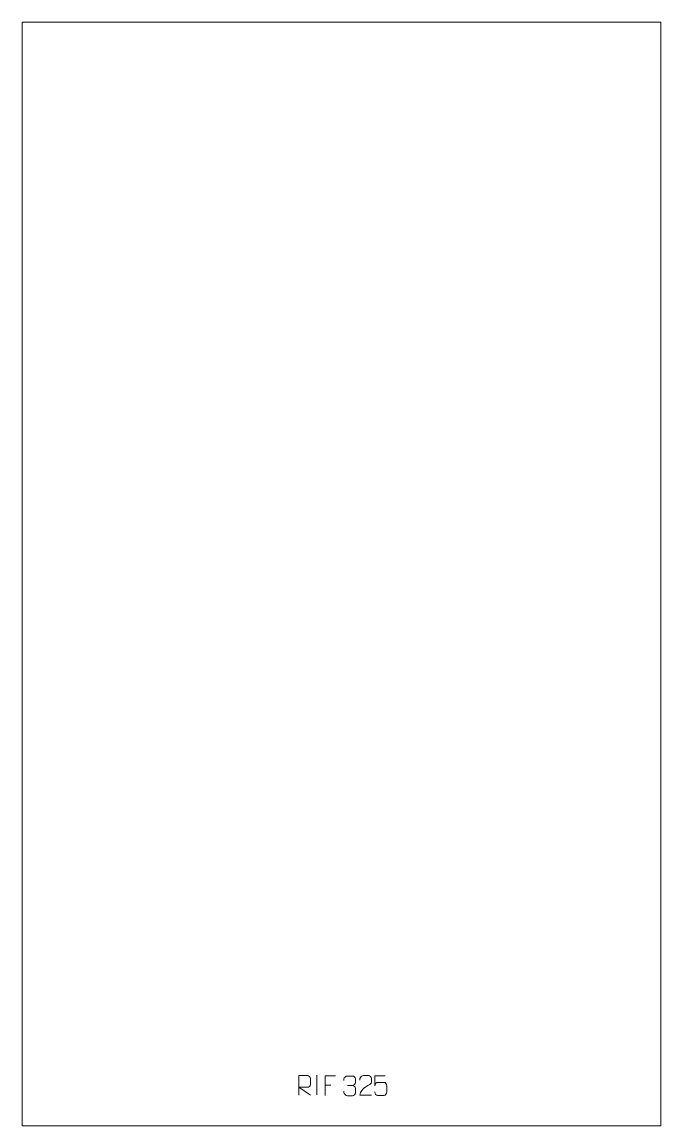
# Model space of a CAD drawing. Header units: millimetres. Extents: x -405 to 405, y -1157 to 242.
import ezdxf

# ---------------------------------------------------------------- set-up
doc = ezdxf.new("R2010")
doc.units = ezdxf.units.MM
doc.header["$MEASUREMENT"] = 0
doc.layers.add('layer 1', color=7, linetype='Continuous')

msp = doc.modelspace()

# ---------------------------------------------------------------- linework, layer by layer
at = {"layer": 'layer 1', "color": 242, "lineweight": 9}
msp.add_open_spline([(404.9991, -1157.499), (404.9991, -1157.499), (-404.9991, -1157.499), (-404.9991, -1157.499), (-404.9991, -1157.499), (-404.9991, -1157.499), (-404.9991, 242.4989), (-404.9991, 242.4989), (-404.9991, 242.4989), (-404.9991, 242.4989), (404.9991, 242.4989), (404.9991, 242.4989), (404.9991, 242.4989), (404.9991, 242.4989), (404.9991, -1157.499), (404.9991, -1157.499)], degree=3, knots=[0, 0, 0, 0, 0.2, 0.2, 0.2, 0.2, 0.4, 0.4, 0.4, 0.4, 0.6, 0.6, 0.6, 0.6, 1, 1, 1, 1], dxfattribs=at)
at = {"layer": 'layer 1', "color": 250, "lineweight": 9}
for points, knots in [([(-54.0974, -1118.6149), (-54.0974, -1118.6149), (-54.0974, -1093.6614), (-54.0974, -1093.6614), (-54.0974, -1093.6614), (-50.5026, -1093.6614), (-46.9071, -1093.6614), (-43.3119, -1093.6614), (-43.3119, -1093.6614), (-40.9866, -1093.6991), (-39.4293, -1095.1891), (-39.4334, -1097.5555), (-39.4334, -1097.5555), (-39.4338, -1099.591), (-39.4338, -1102.6504), (-39.4334, -1104.6864), (-39.4334, -1104.6864), (-39.4399, -1106.5619), (-41.2522, -1108.5037), (-43.2617, -1108.5228), (-43.2617, -1108.5228), (-43.2617, -1108.5228), (-54.0974, -1108.5228), (-54.0974, -1108.5228), (-54.0974, -1108.5228), (-54.0974, -1108.5228), (-39.4427, -1118.6149), (-39.4427, -1118.6149)], [0, 0, 0, 0, 0.125, 0.125, 0.125, 0.125, 0.25, 0.25, 0.25, 0.25, 0.375, 0.375, 0.375, 0.375, 0.5, 0.5, 0.5, 0.5, 0.625, 0.625, 0.625, 0.625, 0.75, 0.75, 0.75, 0.75, 1, 1, 1, 1]), ([(-7.7275, -1093.8067), (-7.7275, -1093.8067), (-20.6015, -1093.8067), (-20.6015, -1093.8067), (-20.6015, -1093.8067), (-20.6015, -1093.8067), (-20.6015, -1118.7603), (-20.6015, -1118.7603)], [0, 0, 0, 0, 0.333333333, 0.333333333, 0.333333333, 0.333333333, 1, 1, 1, 1]), ([(2.9412, -1099.8956), (2.9412, -1099.8956), (2.9412, -1098.0384), (2.9412, -1098.0384), (2.9412, -1098.0384), (2.9269, -1096.2965), (5.5914, -1094.1784), (7.6505, -1094.2011), (7.6505, -1094.2011), (9.7146, -1094.2011), (11.7786, -1094.2011), (13.8423, -1094.2011), (13.8423, -1094.2011), (16.0368, -1094.1923), (17.6351, -1096.0391), (17.6795, -1097.9512), (17.6795, -1097.9512), (17.6791, -1099.3863), (17.6791, -1100.8214), (17.6795, -1102.2569), (17.6795, -1102.2569), (17.6309, -1103.9104), (16.0283, -1106.1404), (13.83, -1106.1304), (13.83, -1106.1304), (16.0337, -1106.1416), (17.6417, -1107.9448), (17.6957, -1110.0043), (17.6957, -1110.0043), (17.6953, -1111.789), (17.6953, -1113.5737), (17.6957, -1115.3588), (17.6957, -1115.3588), (17.7058, -1117.4202), (15.6509, -1119.1833), (13.83, -1119.1752), (13.83, -1119.1752), (11.7647, -1119.1749), (9.6995, -1119.1749), (7.6339, -1119.1752), (7.6339, -1119.1752), (5.4653, -1119.1637), (2.9343, -1116.7635), (2.9157, -1115.3017), (2.9157, -1115.3017), (2.9157, -1115.3017), (2.9157, -1113.3931), (2.9157, -1113.3931)], [0, 0, 0, 0, 0.076923077, 0.076923077, 0.076923077, 0.076923077, 0.153846154, 0.153846154, 0.153846154, 0.153846154, 0.230769231, 0.230769231, 0.230769231, 0.230769231, 0.307692308, 0.307692308, 0.307692308, 0.307692308, 0.384615385, 0.384615385, 0.384615385, 0.384615385, 0.461538462, 0.461538462, 0.461538462, 0.461538462, 0.538461538, 0.538461538, 0.538461538, 0.538461538, 0.615384615, 0.615384615, 0.615384615, 0.615384615, 0.692307692, 0.692307692, 0.692307692, 0.692307692, 0.769230769, 0.769230769, 0.769230769, 0.769230769, 0.846153846, 0.846153846, 0.846153846, 0.846153846, 1, 1, 1, 1]), ([(38.1205, -1118.6279), (33.2061, -1118.6276), (28.2917, -1118.6276), (23.3776, -1118.6279), (23.3776, -1118.6279), (23.3776, -1108.6956), (38.0286, -1106.0544), (38.1205, -1101.7441), (38.1205, -1101.7441), (38.1202, -1100.32), (38.1202, -1098.8963), (38.1205, -1097.473), (38.1205, -1097.473), (38.1036, -1095.3959), (35.9808, -1093.6711), (34.3098, -1093.6538), (34.3098, -1093.6538), (32.2366, -1093.6542), (30.1637, -1093.6542), (28.0913, -1093.6538), (28.0913, -1093.6538), (26.2692, -1093.6373), (23.4445, -1095.4294), (23.3776, -1097.523), (23.3776, -1097.523), (23.3776, -1097.523), (23.3776, -1099.5778), (23.3776, -1099.5778)], [0, 0, 0, 0, 0.125, 0.125, 0.125, 0.125, 0.25, 0.25, 0.25, 0.25, 0.375, 0.375, 0.375, 0.375, 0.5, 0.5, 0.5, 0.5, 0.625, 0.625, 0.625, 0.625, 0.75, 0.75, 0.75, 0.75, 1, 1, 1, 1]), ([(55.2711, -1093.9721), (55.2711, -1093.9721), (42.4194, -1093.9721), (42.4194, -1093.9721), (42.4194, -1093.9721), (42.4197, -1098.2027), (42.4197, -1102.4336), (42.4194, -1106.6648), (42.4194, -1106.6648), (42.4191, -1103.3547), (44.0501, -1102.2829), (46.8621, -1102.2224), (46.8621, -1102.2224), (49.3017, -1102.2221), (51.7412, -1102.2221), (54.1804, -1102.2224), (54.1804, -1102.2224), (55.8302, -1102.2156), (57.3051, -1104.5961), (57.3336, -1106.6648), (57.3336, -1106.6648), (57.3333, -1109.2521), (57.3333, -1111.8397), (57.3336, -1114.4274), (57.3336, -1114.4274), (57.3798, -1116.3868), (55.8804, -1118.8231), (54.2545, -1118.8816), (54.2545, -1118.8816), (52.298, -1118.8813), (47.403, -1118.8813), (45.446, -1118.8816), (45.446, -1118.8816), (43.6005, -1118.8904), (42.4934, -1116.9256), (42.4726, -1114.3745)], [0, 0, 0, 0, 0.1, 0.1, 0.1, 0.1, 0.2, 0.2, 0.2, 0.2, 0.3, 0.3, 0.3, 0.3, 0.4, 0.4, 0.4, 0.4, 0.5, 0.5, 0.5, 0.5, 0.6, 0.6, 0.6, 0.6, 0.7, 0.7, 0.7, 0.7, 0.8, 0.8, 0.8, 0.8, 1, 1, 1, 1])]:
    msp.add_open_spline(points, degree=3, knots=knots, dxfattribs=at)
for points in [[(-31.4334, -1093.1993), (-31.4334, -1093.1993), (-31.4334, -1118.1734), (-31.4334, -1118.1734)], [(-20.6015, -1105.6864), (-20.6015, -1105.6864), (-13.4334, -1105.6864), (-13.4334, -1105.6864)], [(7.6509, -1106.1408), (7.6509, -1106.1408), (13.8473, -1106.1408), (13.8473, -1106.1408)]]:
    msp.add_open_spline(points, degree=3, dxfattribs=at)

doc.saveas('drawing.dxf')
